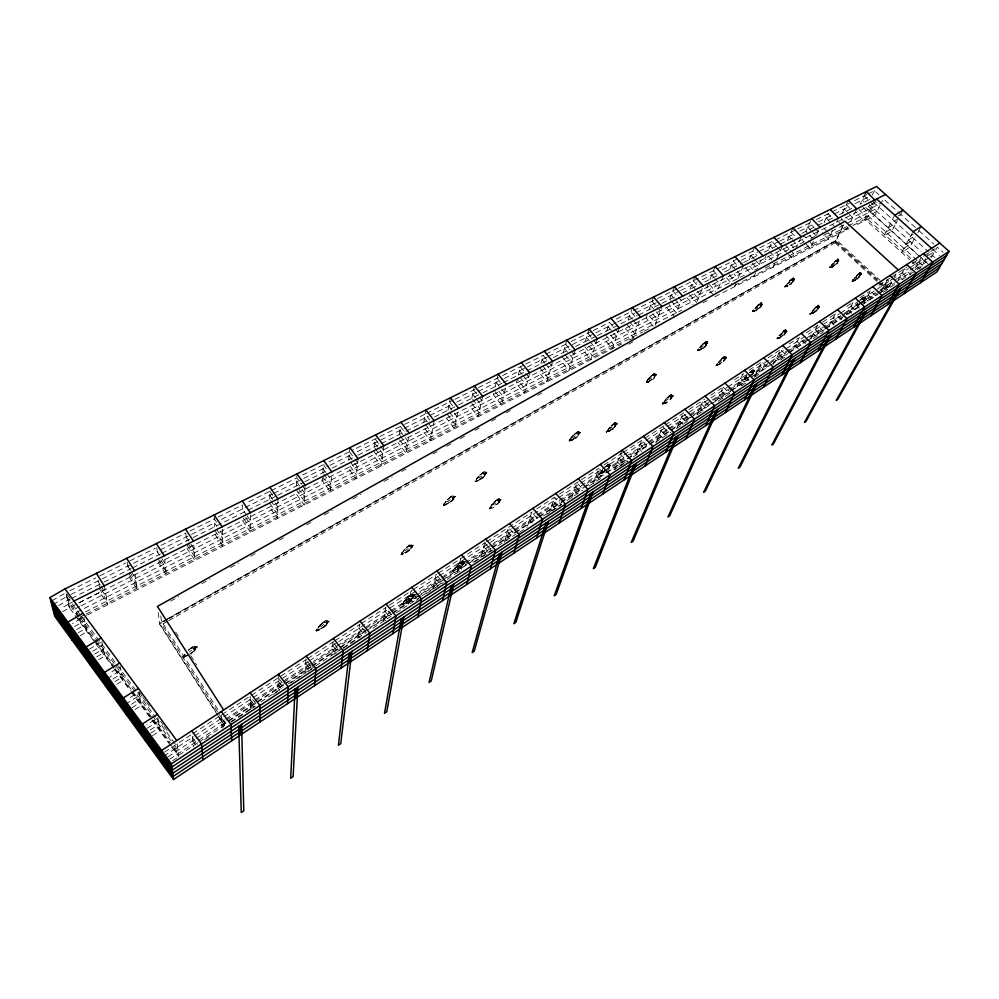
<?xml version="1.0" encoding="UTF-8"?>
<svg xmlns="http://www.w3.org/2000/svg" width="999" height="999" viewBox="0 0 999 999"><rect width="100%" height="100%" fill="white"/><g stroke="black" fill="none" stroke-linecap="round" stroke-linejoin="round"><path stroke-width="0.75" stroke-dasharray="5 3.75" d="M269.742 499.288L269.83 491.308L246.453 502.934M724.774 359.64L723.825 361.126L724.812 358.716L723.201 358.741L726.223 357.829L724.799 358.678L722.689 362.762L716.021 365.721L719.929 364.173L718.343 364.635L722.04 362.063A6.344 1.848 -44.8 0 0 724.038 360.427L725.237 358.716L723.201 358.741C728.246 359.328 725.998 353.821 724.562 359.278L724.762 358.179C727.821 351.66 713.611 366.82 716.545 365.459M819.567 306.681L816.57 307.729L817.257 307.954C820.728 307.929 819.58 302.759 818.006 308.192L819.055 304.907L814.872 307.792L809.802 314.385L817.706 305.794M809.927 313.674L810.064 313.361M277.984 498.826L277.585 518.518L269.655 507.13M278.409 674.288L277.972 691.345L272.939 694.655M296.541 485.901L297.015 473.813M498.976 500.399L499.575 499.612L497.527 500.374L499.662 499.463L498.676 501.66L499.45 498.364L494.28 502.035L498.151 498.963L497.165 501.011L498.151 498.963L494.88 501.373L491.77 505.019M753.159 372.814L752.609 373.489L754.482 371.153L751.335 372.265L754.345 371.341L751.947 374.637L753.358 372.24L751.335 372.265L752.946 372.24L752.622 373.052M760.826 305.844L761.138 305.057L759.577 305.082L761.538 305.095L760.164 307.417L762.624 304.033L759.577 305.082L762.499 304.233L759.078 309.003L752.672 311.775L757.766 305.145L761.688 302.26L760.951 305.544L762.2 302.797L762.549 304.058M838.985 260.614L836.138 261.576C839.123 263.112 840.097 257.043 837.699 260.976L837.562 261.975C841.932 251.661 826.098 272.777 830.356 266.296L830.019 267.008L836.488 260.289L835.564 260.864M305.082 486.563L304.183 505.032L296.216 493.793M184.715 654.52L183.629 656.331L184.39 655.219C181.343 658.528 184.066 657.005 187.213 655.519M862.349 302.597L863.835 300.449L863.723 298.838L862.537 299.238L863.198 299.463C865.683 298.052 862.836 301.898 864.048 299.213L865.396 298.239M860.376 272.565L858.728 273.888L860.264 272.702L859.352 274.463L860.376 272.565L856.967 275.025L851.972 281.468L858.016 278.833L859.727 274.613L858.553 275.012L859.215 275.237C862.025 275.624 862.1 270.804 860.127 274.413L860.002 275.424L861.101 272.14L857.704 274.65L860.601 272.365M829.819 267.008C827.846 269.181 836.001 266.483 837.424 262.774L837.312 261.176M195.567 649.475L194.081 651.136L196.016 648.463L192.957 648.488L194.768 648.501L195.142 646.428L196.791 646.528M305.931 659.727L305.082 673.501L288.299 684.54M818.306 307.829L817.881 308.966L819.43 306.88L816.57 307.729L818.481 307.742L817.244 309.428A6.181 1.673 -45.7 0 1 815.334 311.001L811.887 313.411L813.473 312.937L809.764 314.323L816.046 311.626L817.881 308.966L817.769 307.317M322.515 478.034L322.34 480.669L330.319 491.77L331.543 475.899M322.864 472.739L323.414 464.672L301.049 475.786M784.602 330.519L782.854 331.905C784.452 327.884 789.56 330.169 785.526 332.03C786.75 335.627 774.887 341.246 777.846 337.113L777.484 337.887L779.407 335.202M792.844 281.194L791.108 284.315L784.864 287L789.884 280.469L793.993 277.56L793.006 280.869L793.156 279.845C795.566 275.974 794.817 281.83 791.62 280.444L794.555 279.508L792.981 280.482L792.182 282.767L793.518 280.482L791.62 280.444L793.144 280.432L792.894 281.656L792.794 280.045M784.203 330.831L776.985 338.836L780.793 337.4L779.208 337.862L782.741 335.389A6.256 1.723 -45.3 0 0 784.69 333.791L785.414 333.017L784.54 334.44L785.164 331.693L783.965 332.093L784.665 332.317C787.162 330.756 784.54 334.34 785.701 332.679M760.863 306.318L760.776 304.67M859.065 273.576L852.572 281.181M752.659 373.576L752.572 371.865M318.981 626.548L320.017 625.549L316.533 629.982L317.207 628.908C311.226 636.201 336.388 620.829 325.362 622.365L329.358 620.941L327.61 620.554M856.168 304.795L856.455 305.532L857.229 303.371M348.751 459.802L349.9 447.602M724.962 358.866L726.223 357.829L724.512 360.04L724.425 358.329M332.992 642.045L331.668 656.006L336.875 652.572M817.819 308.479L817.132 310.052L818.243 308.329M194.768 648.501C195.779 643.256 189.448 649.225 188.262 650.324L192.208 647.127L191.483 649.188L192.345 647.04L188.262 650.324M697.839 350.224C696.091 352.06 704.02 348.139 699.874 349.775L704.208 347.914L705.981 345.13L705.918 343.494L704.695 343.906L706.743 343.893L705.569 345.604A6.319 1.936 -44.9 0 1 703.571 347.227L697.477 350.774L701.91 345.08L706.293 341.371L707.255 341.396L706.505 343.731L704.695 343.906L707.829 342.882M358.079 458.716L356.019 478.733L348.014 467.782M316.221 630.294C316.458 631.68 316.82 630.669 315.896 630.556M837.349 262.312L836.675 263.873L838.91 260.789L836.138 261.576L837.649 261.563C837.199 264.198 837.199 260.414 838.91 260.789L837.649 261.563M374.2 447.09L375.162 438.948L379.707 445.03M357.879 637.674L359.515 624.712L366.358 633.079M383.866 445.804L381.281 465.921L373.251 455.094M859.764 275.749L860.201 274.912L859.065 277.297L860.052 274.987L858.553 275.012L861.313 274.201L859.727 274.613M326.785 621.977L326.398 623.388L327.385 621.178L325.237 621.952L327.447 621.028L327.222 622.365C328.022 616.508 320.267 624.875 318.793 626.91C312.262 634.04 321.241 628.583 324.638 625.849A7.505 2.498 -38.8 0 0 327.148 623.826L327.647 623.388M403.171 553.97C396.041 557.28 416.233 536.313 410.914 547.34C411.288 541.82 417.22 545.904 409.802 546.465L410.676 546.69C417.47 546.465 398.014 559.053 402.122 552.609L401.511 553.621L404.92 549.288L403.883 550.287M402.372 604.07L401.91 604.745L404.383 603.184M579.308 431.78C575.549 430.756 561.026 448.788 575.861 437.137A6.631 2.148 -43.1 0 0 578.034 435.389L579.133 433.666L576.873 433.753C582.092 434.727 579.87 429.046 578.471 433.603L579.17 432.067M399.225 434.59L400.387 426.411L354.907 449.013M443.331 505.182L444.268 503.658L443.693 504.62C444.38 501.91 456.456 490.209 452.834 498.526C452.422 494.418 458.129 495.679 453.534 497.939L453.009 499.25L453.821 496.328L451.71 497.24L453.746 496.478L453.009 499.25L452.997 497.315L451.698 497.752L452.535 497.977C458.828 498.626 441.958 507.105 444.193 505.282L445.654 504.058M408.579 437.212L406.131 453.321L398.077 442.632M499.862 498.951L498.813 502.372L501.073 499.637L499.737 499.225M383.504 620.829L385.539 607.717L392.37 615.958M463.648 562.999L461.351 563.211L464.972 562.012L461.351 563.211L463.848 563.024L462.799 564.71A7.093 2.21 -40.9 0 1 460.439 566.633L457.08 569.093C469.78 559.989 447.914 576.56 453.783 569.368L453.196 570.379L459.128 563.648M486.838 472.752L483.254 473.963L485.676 474.15L482.829 478.271L474.987 481.693L477.385 480.132M464.972 562.012L462.937 563.274L462.699 564.772L462.674 562.787M754.407 371.178L754.12 370.08L752.746 372.827L753.708 369.555L750.112 372.202L753.121 369.83M423.826 422.29L425.861 409.927M489.585 508.104L489.16 508.728L491.583 507.167M411.126 546.028L413.486 545.267L411.138 548.026L411.85 545.217L409.777 545.991L411.65 546.403L413.486 545.267L409.802 546.465L412.137 546.253M327.222 622.365L327.447 621.028M406.343 598.676L402.36 603.721L402.972 602.684C399.25 607.979 411.076 592.482 409.503 596.053L410.989 594.817L407.105 597.914L411.113 594.742L410.152 596.828C410.926 592.357 415.109 594.293 412.137 597.951L413.224 594.33L414.485 594.53M434.115 420.629L430.557 440.921L422.49 430.369M863.76 299.987L865.634 297.827M706.231 343.331L706.043 344.418C706.942 338.599 709.29 344.255 706.231 343.331L707.205 341.92M408.628 604.295L411.064 591.033L417.894 599.163M612.499 424.737L611.238 425.774L613.848 423.801L606.068 431.78L610.426 430.644L608.841 431.081L612.837 428.309A6.581 2.048 -43.4 0 0 614.972 426.573L616.108 424.862L613.898 424.925L614.885 422.877L610.676 426.448L606.168 432.292L613.423 429.095L615.709 425.087C619.23 423.901 615.921 421.241 615.534 424.775L616.42 422.714L614.273 423.514L615.234 422.577M609.79 464.672L608.728 467.033C609.902 461.725 613.299 466.421 607.417 466.321L609.677 466.221L608.154 468.781L609.914 463.948L605.631 466.558L608.741 464.098M448.027 410.202L450.349 397.789M578.471 435.015L576.411 437.949L571.778 439.947L573.364 439.51C564.073 444.942 573.613 433.953 576.76 432.629L576.211 432.979L577.922 431.568L576.848 433.653C580.519 428.321 571.59 437.062 575.299 433.591M817.881 308.966L818.119 307.704M457.792 412.5L454.595 428.733L446.503 418.306M464.51 561.351L462.849 562.774L461.363 562.762L463.224 563.161L463.511 561.838M476.735 480.869L479.058 480.182C466.845 487.45 488.474 465.234 484.727 473.464L483.291 473.439L485.089 473.863C486.7 469.043 487.837 475.424 483.254 473.963L485.464 473.801M606.73 432.08L606.555 431.693M601.96 472.34L599.537 473.876L602.322 469.73M785.214 332.854L787.025 331.019M411.65 546.403L411.85 545.217M471.828 398.314L474.413 385.851M433.042 589.273L436.101 574.675L442.919 582.679M453.534 497.939L455.257 496.628L451.698 497.752L455.257 496.628L452.997 497.315M647.29 382.167L649.924 381.293C638.011 387.812 659.49 366.146 654.595 376.323L655.756 373.763M183.341 656.643L183.466 657.492L185.14 654.32M482.704 396.291L478.234 416.745L470.129 406.443M671.316 394.63L662.387 403.808L666.583 402.472C654.233 409.265 676.535 387.063 671.291 397.49L671.503 396.353C673.551 392.694 673.963 397.302 670.704 397.115L669.954 396.89L673.201 395.791M495.242 386.601L498.101 374.113M699.799 349.263L698.264 350.125L699.337 349.987C693.131 352.972 705.569 341.646 703.845 343.281M457.505 572.152L460.664 558.628L467.482 566.52M706.293 344.817L705.331 346.278L706.118 343.943L707.729 343.007L705.918 343.494M463.224 563.161L463.536 561.85L462.525 564.098L463.449 561.987M485.089 473.863L485.402 472.527L484.428 474.7L485.314 472.677M505.394 388.599L501.498 404.945L493.381 394.767L494.305 390.709L502.46 400.911M578.146 433.329L580.182 432.729L578.196 435.152L578.596 433.716L578.196 435.152L578.596 433.716L576.873 433.753L578.571 433.678L579.058 432.292M194.256 648.076L194.905 647.152L193.818 649.562L194.842 647.302L192.695 648.089L194.842 647.302M671.191 396.478L671.266 398.239C672.389 395.254 668.543 404.645 664.984 402.922L668.831 400.237A6.469 1.936 -44.1 0 0 670.903 398.551L672.077 396.84L669.954 396.89L673.101 395.916L670.629 399.3L671.64 397.752M518.281 375.1L520.342 366.77L524.937 372.415M499.325 500.799L499.662 499.463M746.665 375.487L744.168 379.22L746.528 377.722M654.52 375.349C655.544 378.059 651.448 381.63 648.363 381.743L652.197 379.121A6.419 2.035 -44.3 0 0 654.27 377.447L655.406 375.724L653.284 375.761C658.928 373.476 655.806 373.788 653.284 375.761L656.418 374.812L654.595 377.098L654.732 375.811L653.97 378.171L654.994 376.648M615.072 422.739L613.985 424.812L615.784 424.787L616.246 423.251M481.268 556.518L485.751 539.073M529.695 372.752L524.375 393.344L516.246 383.279L517.257 379.208L525.424 389.285M609.29 466.221L609.677 464.91L609.29 466.221L609.59 465.059L607.567 465.809L609.59 465.059L608.766 467.757L608.703 465.909M615.709 425.774L614.622 427.385L615.384 424.987L617.145 423.926L613.898 424.925L615.596 424.9L615.222 426.323L615.596 424.9C618.955 423.226 615.384 425.312 614.06 424.388L616.033 423.638L615.184 425.586L616.133 423.489L615.734 424.8M499.325 501.073L500.986 499.762L497.477 500.874L500.986 499.762L498.776 500.449M540.958 363.761L543.181 355.419L547.777 361.001M552.622 361.263L546.903 381.918L538.761 371.978M504.258 542.407L508.441 527.41L514.273 533.99M578.683 433.916L579.07 432.305L576.997 433.204L579.07 432.305M671.79 396.74L672.202 395.442L670.154 396.328L671.79 396.74L672.477 394.917M856.23 305.582L859.115 304.57L855.906 305.794L858.191 304.27M563.261 352.61L566.858 340.022M575.187 349.962L569.068 370.666L560.926 360.851M500.986 499.762L497.477 500.874L499.263 500.836L498.813 502.372C503.558 496.441 493.756 510.614 489.073 508.466M724.762 358.179L725.749 356.755M527.509 526.098L531.68 512.225L538.473 519.792M585.227 341.646L589.048 329.021M462.2 563.424L463.186 563.161L462.699 564.772L463.186 563.161L464.672 562.449M655.094 375.599L655.506 374.3L653.471 375.187L655.406 374.438L654.632 375.124L655.381 375.587L656.543 374.613M761.375 304.895L761.825 303.596L759.852 304.47L761.375 304.895L762.112 303.084M597.377 338.848L590.896 359.603L582.729 349.9M752.921 371.728L753.933 370.304M606.843 330.831L609.527 322.44L614.148 327.822M793.393 280.244L793.855 278.958L791.907 279.82L793.393 280.244L794.155 278.446M552.222 510.839L561.313 504.857L554.495 497.327L549.625 512.549L544.63 515.834M785.776 331.918L786.25 330.632L784.252 331.506L785.776 331.918L786.737 329.882L785.376 332.592L786.55 330.107M411.675 546.678L411.138 548.026L411.663 546.416L410.676 546.69M580.307 432.53L578.571 433.678L578.983 432.455L578.134 434.415L578.983 432.455M706.505 343.731L706.93 342.432L704.919 343.306L706.83 342.582L706.206 343.306M619.23 327.909L612.375 348.713L604.208 339.111M818.393 307.542L818.868 306.256L816.895 307.118L818.393 307.542L819.18 305.731M316.358 631.081L316.533 630.232M628.134 320.204L632.379 307.53M837.699 260.976L838.71 259.565M571.703 498.014L576.898 482.679L582.704 488.998M725.024 358.579L725.461 357.28L723.438 358.166L725.361 357.43L724.725 358.154M327.272 622.627L326.698 624.025L329.27 621.066L327.26 622.29L326.698 624.025L327.385 621.178M629.557 339.997L633.528 337.974L640.734 317.133M860.339 274.812L860.838 273.539L858.89 274.388L860.339 274.812L861.15 273.027M647.14 315.272L646.178 318.032L654.345 327.422L661.9 306.531M649.088 309.727L653.546 297.04M864.997 297.54L862.874 298.639C864.684 299.525 865.484 296.216 865.609 297.814M593.394 483.741L598.901 468.306L604.707 474.537M753.184 372.115L753.633 370.829L751.61 371.703L753.533 370.979L752.896 371.69M669.73 299.413L674.387 286.701M609.515 466.171L607.417 466.321L610.726 465.259L608.204 466.545M622.002 450.224L614.71 469.705L627.035 461.588M837.924 261.376L838.398 260.102L836.463 260.951L838.298 260.252L837.674 260.951M863.835 300.449L865.321 298.401L863.723 298.838M852.247 280.469C851.535 282.717 858.029 278.746 853.958 280.569L857.217 278.396A6.094 1.611 -46.2 0 0 859.128 276.735L860.251 275.1M694.904 276.523L690.059 289.26L683.279 292.645M837.424 262.774L837.836 261.676M792.894 281.656L794.455 279.62L793.318 280.544M785.264 333.354L786.887 331.218L785.164 331.693M197.153 646.94L194.905 648.401L194.268 650.199L197.065 647.127L194.905 648.401L194.268 650.199L194.33 648.051L197.065 646.678M401.323 554.682L401.536 553.983M706.305 343.881L705.993 345.192L706.455 344.031M609.253 466.496L610.726 465.259L608.154 468.781M636.163 454.632L641.758 440.309L648.176 447.04M697.227 301.248L703.271 285.814M708.428 283.441L706.78 287.587L713.948 295.542M710.077 279.258L715.122 266.508M864.347 299.051L864.847 297.777L863.998 299.688L865.122 296.428L861.7 298.951L864.61 296.653M485.089 474.138L484.577 475.437L486.738 472.877L485.089 474.138L484.54 473.538M412.862 595.142L410.751 595.916L412.862 595.142L411.913 597.302L412.937 595.004L412.662 596.316L410.776 596.341C412.887 597.564 416.895 592.619 412.687 596.578L412.137 597.951L412.125 595.916L410.776 596.341L411.663 596.565C417.495 596.615 401.998 607.117 402.023 604.033M723.476 275.687L718.331 288.374L714.21 283.816M656.256 442.357L662.637 426.673L669.043 433.316M443.693 504.994L443.256 505.631L450.824 501.198A6.931 2.41 -41.2 0 0 453.134 499.338L453.596 498.938M729.807 269.393L733.266 260.926L737.437 265.447M736.313 282.592L734.577 286.725L731.505 283.354M743.381 265.722L738.061 278.421L733.928 273.901M677.047 427.734L683.141 413.261L689.547 419.83M749.238 259.69L754.632 246.915M755.681 272.789L753.895 276.923L749.799 272.49M761.138 260.165L757.492 268.606L754.72 270.005M696.977 414.622L703.308 400.087L709.69 406.568M455.194 569.83L453.509 570.741L454.782 570.541C453.009 570.604 452.097 571.878 453.184 570.729M772.926 267.27L774.774 263.124M776.635 258.941L782.304 246.216M499.288 502.06L498.826 502.46A6.893 2.248 -41.7 0 1 496.54 504.308L489.235 508.291M787.249 240.684L792.494 228.971M717.757 399.113L722.527 388.474M463.611 561.613C462.949 559.153 459.34 564.26 457.929 564.622L459.49 563.361M795.504 249.425L800.848 237.762M810.738 220.754L805.843 231.393L812.037 237.874M737.062 386.426L742.619 374.4L748.988 380.719M813.436 241.433L810.177 248.376L805.057 243.007M816.583 234.765L819.58 228.371M777.284 337.862L777.272 338.661M754.807 376.586L761.787 361.875L768.131 368.119M832.417 230.794L828.396 239.136L822.264 232.755M836.5 222.327L838.049 219.118M842.244 213.212L847.901 201.486M773.451 364.323L780.644 349.563L786.975 355.731M169.118 618.718L835.114 241.446L844.317 222.602M168.644 620.679L835.139 242.757L844.167 224.288M847.726 227.248L846.365 230.032L838.186 221.603M856.243 209.99L850.486 221.678L846.365 217.445M865.321 193.656L860.052 204.308L870.179 199.251M793.131 349.588L799.188 337.437L805.506 343.531M872.289 195.017L876.048 187.525M874.724 199.937L864.073 221.041L855.906 212.7M876.135 200.025L866.008 220.067L909.577 259.665M811.225 337.712L817.432 325.524L822.689 330.544M880.131 205.145L874.774 215.609L854.532 225.874M183.242 656.917L185.664 655.781M829.02 326.011L835.389 313.798L841.67 319.742M647.689 382.068L649.475 381.506L645.829 382.829L650.312 377.035M646.203 382.742L648.164 381.306M761.338 302.472L760.102 304.608L761.013 302.734L760.501 303.122M793.456 277.797L792.219 279.907L793.144 278.047L792.644 278.434M894.792 215.235L883.74 236.176L891.845 231.056L897.377 220.667M846.54 314.498L853.059 302.247L859.315 308.129M902.422 211.164L898.488 218.569L890.321 223.701M838.111 258.903L836.875 261.001L837.799 259.166L834.44 261.838L835.763 260.764M875.648 295.729L870.441 290.896L863.798 303.172L878.346 293.606M912.499 232.742L901.647 252.46L909.739 247.252L915.446 236.95M881.518 290.659L887.549 279.708L892.744 284.49M319.18 626.348L318.419 627.547M879.095 293.718L885.614 289.435L891.32 279.146M917.769 232.779L920.678 227.522M883.453 292.307L887.362 289.735L893.818 278.122M894.567 276.773L896.066 274.076M898.251 279.67L904.395 268.706L910.613 274.375M915.121 268.169L920.991 257.867M318.169 627.984L318.569 627.297M925.623 258.716L919.767 268.931L910.713 260.689M926.81 256.656L928.583 253.546M752.984 311.188L753.196 311.501M931.355 257.517L937.324 247.19L943.118 252.397M443.506 505.669L446.441 500.949L445.804 501.898M404.233 549.949L403.446 551.161M445.379 502.597L446.029 501.51L445.641 502.147M477.135 478.671L478.209 477.023L474.837 481.181L475.237 481.73M403.184 551.61L403.596 550.899M745.516 378.571C751.473 376.148 743.356 380.082 744.517 378.671M744.742 379.021C743.606 378.596 744.705 379.87 747.664 377.922L745.866 378.471M408.266 596.952L404.32 601.298M495.479 501.023L489.41 508.766M452.559 570.891L455.194 567.944M751.947 374.637L752.871 373.151L752.135 373.926M404.058 601.748L404.47 601.048M462.15 561.251L458.591 563.848L454.92 568.394L457.055 565.559M454.92 568.394L455.357 567.694M491.333 505.719L492.02 504.645M573.389 435.314L571.503 437.749M856.455 305.532L855.806 305.519L857.629 303.609M608.878 428.608L608.403 429.308L609.552 427.684M571.216 438.199L571.678 437.5M648.526 379.17L648.064 379.87L649.213 378.246M599.775 473.963L602.971 469.28L602.285 470.217M700.911 346.216L700.037 347.39M665.222 400.399L664.735 401.099L665.908 399.475M601.81 470.916L602.534 469.842L602.11 470.467M699.737 347.839L700.212 347.14M761.051 306.031L760.339 306.805A6.194 1.836 -45.6 0 1 758.403 308.379L754.869 310.801L756.43 310.327L752.597 311.238L760.127 303.421M719.455 361.114L718.581 362.287M787.112 285.452L784.864 287L792.269 278.721M756.093 307.192L755.219 308.354M609.278 467.107L608.528 467.919M754.907 308.803L755.394 308.104M788.298 282.43L787.424 283.591M718.269 362.737L718.756 362.038M746.49 376.311L744.305 378.584M787.1 284.041L787.599 283.341M779.307 335.926L780.531 334.315M832.329 264.373L831.83 265.06L833.041 263.461M812.599 310.739L812.1 311.426L813.323 309.827M463.274 564.298L460.914 567.632L452.809 571.016M414.635 594.63L412.687 596.578M793.019 281.418L792.307 282.18A6.131 1.786 -46 0 1 790.421 283.716L786.975 286.076C790.509 285.402 782.442 287.063 785.464 286.701M662.599 403.396L663.398 403.696L662.699 404.12M854.794 277.847L854.282 278.546L855.506 276.948M493.469 502.884L489.023 508.254L489.722 508.541M837.749 262.238L836.762 263.324A6.069 1.698 -46.3 0 1 834.902 264.835L831.58 267.133C835.988 266.109 826.023 268.569 831.305 267.183L830.319 267.295L831.805 266.471M864.123 299.85L863.111 300.936A6.144 1.548 -45.9 0 1 861.812 302.048M778.933 335.739L785.813 329.558M746.141 376.074L746.877 375.262M860.164 300.137L864.472 296.803M447.589 499.612L452.06 495.879L451.236 497.877L452.272 495.729L447.452 499.75M854.607 278.584L856.83 276.923M860.564 300.125L863.061 297.889M812.562 311.376L814.859 309.64M854.245 279.945L852.272 280.906M779.894 335.789L782.254 334.016M832.229 265.147L834.452 263.499M719.068 362.512L721.515 360.676M320.479 624.85L325.337 620.841L324.4 622.964L325.199 620.928L321.266 624.075M577.147 432.342L578.071 431.418M787.649 284.066L789.947 282.367M755.569 308.753L757.916 307.018M665.734 400.736L668.281 398.826M700.586 347.652L703.046 345.841M724.725 356.393L722.989 357.792L724.874 356.256M609.615 428.846L612.262 426.885M456.793 567.37L459.765 565.147M654.732 373.289L653.758 374.238L654.582 373.439M649.113 379.583L651.648 377.709M572.577 437.699L575.262 435.701M406.156 600.574L409.228 598.276M493.031 504.957L495.891 502.834M706.293 341.371L705.294 342.332L706.143 341.521M447.24 501.848L450.162 499.712M320.654 626.698L323.876 624.313M478.858 478.009L481.705 475.936M405.257 550.649L408.279 548.426M477.747 477.46L478.771 476.473M671.465 394.48L667.532 397.614L669.143 396.316M809.902 313.698L812.087 312.837M453.746 496.478L453.121 497.227M608.591 464.248L605.119 466.72M818.518 305.145L815.596 307.467L816.932 306.393M599.437 473.376L600.499 473.538L599.637 473.214M752.971 369.98L749.45 372.465M499.575 499.612L498.951 500.362M722.314 358.279C718.468 361.925 727.334 353.171 723.626 358.416L724.637 356.468L722.989 357.792M481.218 473.988L480.032 475.012L483.753 472.028L482.904 474.001L483.866 471.953L479.22 475.836M407.33 546.828L406.181 547.814L410.002 544.755L409.178 546.765L410.127 544.68L405.257 548.751M322.377 623.126L320.217 625.112M448.314 498.888L449.475 497.877M412.849 597.39L412.35 597.814A7.268 2.285 -40.1 0 1 409.94 599.775L402.497 604.457M485.077 475.187L484.615 475.574A6.831 2.36 -41.7 0 1 482.355 477.397L477.235 480.731M411.838 547.589L411.351 548.001A7.13 2.423 -40.3 0 1 408.978 549.925L401.074 554.632L403.509 553.059M569.093 440.522L569.567 440.984M652.097 375.362L650.836 376.411L654.395 373.576L653.496 375.487L654.495 373.501L651.173 375.961M751.448 371.141L750.574 371.865M606.917 465.534L605.968 466.308M703.746 343.381L702.459 344.443L705.968 341.646L705.057 343.531L706.068 341.583L704.445 342.919M458.953 563.798L461.975 561.413M758.878 304.42L757.579 305.482L761.113 302.685M793.231 277.997L789.747 280.756L791.046 279.695M668.431 396.89L669.73 395.841M836.575 260.102L835.239 261.189L836.038 260.539M723.189 357.567L721.877 358.629L722.627 358.029M401.623 554.445L400.899 554.158L402.023 554.295M836.263 260.427L837.886 259.103M818.381 305.282L816.645 306.668L818.293 305.344L817.269 307.267L818.119 305.469M183.167 657.042L183.766 656.655M443.369 504.932C444.218 506.418 443.081 504.195 443.481 505.719M475.112 481.006L475.549 481.493M785.676 329.707L783.928 331.094L785.589 329.77L784.565 331.693L785.501 329.832L784.989 330.219M863.81 297.302L862.724 298.164L864.31 296.915L863.348 298.751L864.397 296.865L862.724 298.164L863.448 297.59M318.581 629.432L315.946 630.469M571.391 439.647L569.78 440.534L572.864 439.76L569.23 441.133M754.932 310.227L752.597 311.201M608.553 430.756L606.942 431.63L609.952 430.881L606.181 431.98M664.834 402.535L663.249 403.396L666.133 402.697L662.449 403.484M718.318 364.16L715.983 365.11L723.351 357.542M776.96 338.324L779.32 337.337M453.084 571.403L452.697 571.116M752.771 311.064L753.034 311.563M663.149 403.796L662.524 404.096L662.837 403.484M569.418 440.584L569.13 440.784M189.248 651.922L191.608 650.436M856.618 278.684L854.757 280.095L857.417 278.246L856.855 278.596M169.693 759.19L283.853 684.19M284.54 683.741L311.201 666.221M311.651 665.933L441.458 580.631M442.744 579.795L490.996 548.101M492.257 547.265L538.286 517.02M539.148 516.458L604.82 473.314M605.581 472.814L768.518 365.759M773.601 362.425L862.562 303.971M879.108 293.107L894.917 282.717M896.041 281.98L911.425 271.878M915.209 269.393L930.169 259.553M218.369 713.199L225.025 723.638L227.622 721.927M228.933 721.066L256.293 703.084M257.592 702.222L284.952 684.24M286.263 683.378L311.014 667.107M312.312 666.258L338.374 649.125M339.685 648.276L365.734 631.143M367.045 630.282L391.795 614.01M393.107 613.161L416.558 597.739M417.857 596.89L467.37 564.348M468.668 563.486L490.821 548.926M492.12 548.076L514.273 533.516M515.571 532.654L537.724 518.094M539.035 517.245L583.329 488.124M584.64 487.262L605.481 473.563M606.78 472.714L626.323 459.865M627.634 459.003L648.476 445.304M649.787 444.443L669.33 431.605M670.629 430.744L688.873 418.756M690.172 417.894L711.026 404.195M712.324 403.346L730.569 391.346M731.867 390.497L748.8 379.358M754.02 375.936L769.655 365.659M770.953 364.797L787.899 353.671M789.198 352.809L806.131 341.683M807.442 340.821L824.375 329.695M825.674 328.833L842.619 317.694M847.826 314.273L860.863 305.706M862.162 304.857L877.796 294.58M197.677 742.844L178.571 755.406L170.33 744.18M198.951 742.007L224.413 725.262L218.594 716.108M890.346 287.262L895.404 283.941M901.722 279.782L915.633 270.629M916.895 269.805L920.691 267.307L914.972 262.1M230.956 721.628L254.395 706.193M260.914 701.91L283.054 687.349M288.261 683.915L314.31 666.783M315.609 665.921L341.658 648.788M342.957 647.926L366.408 632.504M372.914 628.221L391.146 616.221M396.366 612.799L401.573 609.365M402.872 608.503L421.103 596.515M422.402 595.654L445.854 580.232M447.152 579.37L460.177 570.804M473.201 562.237L491.433 550.237M497.952 545.953L516.183 533.953M543.531 515.959L561.763 503.971M566.97 500.536L582.604 490.259M589.11 485.976L600.836 478.259M613.861 469.692L628.184 460.264M633.403 456.83L639.909 452.547M655.544 442.27L671.166 431.98M676.373 428.559L690.709 419.13M697.215 414.847L702.422 411.413M718.056 401.136L731.081 392.57M741.495 385.714L748.014 381.431M754.52 377.147L761.038 372.852M780.569 360.002L785.776 356.581M813.124 338.586L823.551 331.73M172.577 760.714L177.497 757.479M204.595 739.635L212.1 734.69M231.094 722.202L255.344 706.231M307.617 671.84L312.675 668.506M343.394 648.276L357.742 638.848M416.196 600.362L418.781 598.663M426.561 593.543L431.743 590.134M434.315 588.436L443.219 582.579M474.712 561.85L480.956 557.742M482.255 556.893L492.607 550.074M519.517 532.367L527.147 527.347M163.836 756.093L193.232 736.85M194.53 735.988L308.279 661.538M309.403 660.801L438.623 576.211M439.185 575.849L511.238 528.683M511.725 528.371L557.405 498.464M558.716 497.602L622.789 455.669M623.975 454.882L666.133 427.297M667.057 426.685L727.097 387.387M727.796 386.925L839.547 313.773M840.659 313.049L908.528 268.619M909.714 267.844L924.187 258.366M928.658 255.444L934.914 251.348M168.019 756.842L195.242 738.985M196.229 738.336L224.937 719.505M225.649 719.043L254.046 700.424M254.957 699.824L336.076 646.628M337.175 645.903L389.485 611.6M390.684 610.814L604.707 470.454M604.969 470.292L625.586 456.768M626.273 456.306L667.344 429.383M668.331 428.733L710.913 400.811M712.15 400L857.879 304.42M858.578 303.971L875.723 292.719M880.069 289.872L908.778 271.041M909.939 270.292L929.07 257.742M930.032 257.105L932.542 255.469M226.323 720.042L253.684 702.085M254.982 701.236L282.342 683.279M283.654 682.429L309.702 665.322M311.001 664.472L337.063 647.364M342.27 643.943L364.423 629.407M365.721 628.558L390.472 612.312M391.783 611.45L415.234 596.066M416.533 595.217L441.283 578.97M442.582 578.109L464.735 563.573M466.034 562.724L489.485 547.327M490.796 546.478L512.937 531.943M514.235 531.081L536.388 516.545M537.687 515.696L559.84 501.161M561.138 500.299L581.98 486.625M587.2 483.204L604.133 472.09M605.431 471.228L624.974 458.404M630.182 454.982L647.127 443.868M648.426 443.019L667.969 430.194M669.268 429.333L688.811 416.508M690.109 415.659L708.353 403.683M713.561 400.262L729.195 390.01M730.506 389.148L747.439 378.034M748.738 377.172L768.281 364.348M769.58 363.499L786.525 352.385M787.824 351.523L823.001 328.446M824.3 327.585L841.233 316.471M842.544 315.622L859.477 304.495M860.776 303.646L876.41 293.381M877.709 292.532L886.837 286.551L881.118 281.268M164.623 752.047L192.07 734.115L193.331 747.052M192.844 733.616L306.431 659.402M307.729 658.553L333.841 641.483M335.152 640.634L359.952 624.425M361.263 623.576L386.064 607.367M389.373 605.207L412.175 590.309M413.486 589.46L436.988 574.1M438.286 573.251L485.289 542.532M486.6 541.683L532.292 511.825M536.75 508.916L554.495 497.327M559.465 494.068L598.901 468.306M603.983 464.985L622.377 452.972M623.014 452.547L664.148 425.674M665.197 424.987L683.741 412.874M688.96 409.465L704.62 399.225M710.739 395.229L721.603 388.136M734.652 379.608L743.793 373.638M749.013 370.229L761.787 361.875M768.081 357.767L782.954 348.052M789.297 343.906L797.951 338.249M806.455 332.692L821.278 323.014M822.564 322.165L836.488 313.074M846.74 306.368L851.797 303.072M859.989 297.714L870.441 290.896M878.995 285.302L890.022 278.097M891.32 277.247L906.992 267.008M912.212 263.599L918.743 259.328M923.501 256.219L937.324 247.19M190.959 654.183L195.042 649.924A7.792 2.835 -36.6 0 1 192.445 651.997L189.41 654.258M152.46 735.689L159.828 730.931L157.929 717.719L146.641 724.937M150.2 729.969L158.891 724.387M906.18 244.243L914.297 239.023M150.712 733.241L159.365 727.672M903.908 248.364L912.012 243.157M609.128 466.258L610.726 465.259M147.19 728.271L158.404 721.066M908.466 240.085L914.272 236.363M864.048 299.213L862.537 299.238L864.26 299.338M752.946 372.24L754.345 371.341L753.109 372.402M910.763 235.901L913.098 234.415M132.018 707.667L140.659 702.222M885.913 232.055L894.043 226.923M135.077 709.452L141.209 705.569L138.973 691.97L127.697 699.038M785.526 332.068L783.965 332.093L785.714 332.205M327.26 622.29L329.27 621.066M131.418 704.295L140.097 698.838M888.111 227.897L896.253 222.765M898.388 215.821L900.736 214.348L915.509 227.622M125.837 704.033L139.535 695.416M724.799 358.678L726.223 357.829M414.523 595.092L412.125 595.916M116.733 684.377L122.865 680.581L120.292 666.608L109.028 673.526M112.912 679.008L121.591 673.663M114.835 681.705L122.228 677.135M107.255 678.583L120.941 670.154M652.322 375.187L652.871 374.85M761.138 305.057L762.499 304.233L761.3 305.182M194.955 648.426L192.957 648.488L194.867 648.751M96.678 656.892L104.071 652.409M98.651 659.665L104.783 655.943L101.886 641.62M78.222 617.245L69.056 603.721L61.813 607.941M92.67 651.261L102.622 645.254M94.68 654.083L103.347 648.851M604.77 471.078L600.024 473.651M79.258 616.083L67.645 600.299L68.182 599.987L58.217 605.781M89.386 649.15L100.637 642.369M861.313 274.201L860.052 274.987M617.145 423.926L615.596 424.9M78.109 632.829L86.164 628.046M80.282 635.639L86.95 631.668L83.754 616.995L72.515 623.626M578.571 433.678L580.182 432.729L578.596 433.716M76.711 629.532L85.365 624.4M455.257 496.628L453.159 497.265M74.625 626.585L84.565 620.716M62.712 611.625L69.381 607.729L94.98 642.594M794.455 279.62L793.144 280.432M53.122 604.445L67.308 596.216L66.771 596.54L80.232 614.835M52.173 600.661L64.635 593.443M164.96 620.304L159.528 623.376L217.757 714.809M166.321 619.53L835.526 240.609L877.584 279.47M167.432 619.018L162 622.09L218.394 710.501M168.781 618.244L836.563 240.122L879.982 280.22M217.794 715.459L159.615 624.1L167.757 619.48M217.545 711.9L161.863 624.525L167.295 621.453M170.617 601.148L178.784 596.578M201.885 583.616L210.04 579.045M230.432 567.607L238.586 563.036M250.824 556.168L256.256 553.121M279.358 540.159L283.441 537.874M306.543 524.912L311.988 521.853M324.213 514.997L332.38 510.427M352.759 498.988L360.914 494.405M384.028 481.443L392.182 476.873M401.698 471.54L405.769 469.243M432.954 453.996L437.038 451.71M446.553 446.378L451.985 443.319M460.139 438.748L465.584 435.701M475.099 430.357L479.17 428.072M491.408 421.216L496.84 418.156M506.356 412.824L510.439 410.539M537.624 395.292L541.695 393.007M628.696 344.205L632.767 341.92M747.889 377.322L746.49 378.159L748.726 377.547M78.147 619.68L86.214 615.584M87.562 614.897L621.628 344.018M703.021 302.722L707.005 300.711M714.972 296.666L849.088 228.646M85.427 611.912L681.817 310.152M765.234 267.957L771.628 264.71M773.026 264.011L847.027 226.561M848.413 225.861L876.91 211.451M80.607 616.808L84.778 614.685M86.164 613.985L642.807 331.93M644.193 331.218L651.148 327.697M734.652 285.389L851.535 226.161M852.934 225.449L866.845 218.394L913.823 261.064M66.171 593.993L69.393 607.742L77.747 603.533M79.133 602.834L100.025 592.32L107.73 604.67L104.246 585.851M79.733 606.53L75.637 608.591L77.323 616.021M81.094 605.844L804.095 241.858M810.751 238.499L814.747 236.488M848.126 219.68L881.205 203.034L883.378 198.776L899.575 213.311M76.486 612.325L744.317 275.262M823.713 235.19L879.045 207.255M68.519 604.045L72.54 602.022M78.909 602.772L877.047 201.96M70.829 594.517L157.255 551.411L161.201 557.467M67.645 600.312L70.342 598.963M71.691 598.289L102.647 582.779M104.008 582.105L131.206 568.518M132.605 567.819L160.452 553.908M161.813 553.221L191.858 538.211M193.194 537.537L276.436 495.941M277.784 495.267L303.471 482.442M304.857 481.743L326.96 470.704M332.405 467.982L356.793 455.794M358.129 455.119L379.757 444.318M381.156 443.618L404.695 431.855M406.056 431.168L429.208 419.605M434.577 416.92L457.28 405.582M458.603 404.92L481.468 393.494M482.842 392.807L502.022 383.216M503.371 382.542L547.927 360.277M553.508 357.492L570.129 349.188M575.624 346.441L596.041 336.238M597.39 335.564L637.3 315.622M638.611 314.96L677.859 295.354M691.395 288.586L699.4 284.59M704.745 281.918L719.28 274.65M724.55 272.028L742.294 263.149M743.681 262.462L758.803 254.907M764.285 252.173L779.17 244.73M780.506 244.056L795.216 236.713M801.86 233.391L816.32 226.161M817.632 225.512L822.864 222.889M832.517 218.069L824.175 222.24L828.183 213.736L832.342 218.032M839.46 214.598L853.196 207.73M69.955 590.709L95.754 577.847M99.85 575.811L125.862 562.887M129.92 560.864L155.457 548.176M160.939 545.442L185.826 533.079L186.476 540.896M189.897 531.056L214.335 518.906L217.532 523.638M218.331 516.92L242.332 504.982L242.47 512.912M271.191 490.634L296.853 477.872L301.361 484.19M328.908 461.95L353.559 449.687M404.52 424.35L425.174 414.086L429.745 420.017M426.536 413.411L453.558 399.975M454.895 399.313L501.236 376.273M502.597 375.599L524.375 364.772M525.724 364.098L543.181 355.419M545.829 354.108L569.792 342.195M571.178 341.508L591.845 331.231M593.206 330.557L609.527 322.44M616.221 319.106L630.956 311.788L635.576 317.108M633.591 310.477L656.206 299.238M657.592 298.539L676.91 288.936M678.284 288.261L752.821 251.199L756.98 255.682M759.702 247.789L796.403 229.545M797.726 228.871L809.752 222.902L813.91 227.235M816.333 219.63L849.1 203.334M854.62 200.599L866.795 194.543M868.069 193.906L874.437 190.747L878.908 194.768M160.002 550.037L190.197 534.989M191.558 534.315L214.523 522.864L216.92 526.398M221.491 519.393L242.407 508.966L246.403 514.785M245.142 507.604L272.477 493.981M273.826 493.306L302.26 479.133M303.659 478.434L328.609 465.996M329.982 465.322L351.823 454.433M357.205 451.748L428.546 416.183M429.895 415.509L451.448 404.77M456.755 402.135L476.835 392.12M478.209 391.433L502.984 379.083M504.345 378.409L525.998 367.62M527.335 366.945L547.327 356.98M548.651 356.331L594.63 333.416M595.978 332.729L616.196 322.665M617.532 322.003L634.79 313.386M636.113 312.737L658.853 301.398M660.227 300.711L679.432 291.146M680.781 290.472L697.015 282.38M702.372 279.708L717.02 272.402M722.302 269.78L739.884 261.014M741.27 260.314L757.879 252.048M759.252 251.361L778.333 241.845M779.682 241.171L794.467 233.803M799.799 231.144L813.049 224.55M818.293 221.928L833.141 214.535M834.527 213.836L849.787 206.231M855.281 203.496L868.493 196.915M857.055 305.182L860.052 304.245M188.049 655.519L183.017 656.83M183.129 657.155L183.766 657.205M831.031 267.382L832.754 266.82L830.718 267.432M786.413 286.338L788.136 285.776L786.076 286.388M754.282 311.076L756.031 310.514L753.933 311.139M853.421 280.831L855.169 280.269L853.121 280.881M811.325 313.686L813.086 313.124L811.001 313.748M699.238 350.075L701.011 349.513L698.863 350.149M857.354 305.12L859.115 304.57M778.608 338.149L780.394 337.6L778.271 338.236M717.719 364.935L719.505 364.385L717.344 365.022M326.286 622.589L327.834 622.115M411.663 596.565L413.149 596.116M193.918 648.701L195.554 648.214M604.607 471.94L600.249 473.613M498.314 501.098L499.7 500.699M452.535 497.977L453.946 497.577M606.131 431.718L606.393 432.367M918.918 230.682L933.865 244.093M932.629 249.288L939.535 255.494M873.501 202.248L934.839 257.542M869.167 204.458L921.103 251.511M865.971 207.642L917.644 254.408M918.78 255.432L927.821 263.624M870.229 211.701L927.184 263.474M868.106 215.896L922.089 264.86M918.63 262.013L922.739 265.746M916.283 266.121L918.593 268.219M902.085 272.839L906.205 276.611M899.774 276.948L902.859 279.77M885.276 283.841L889.41 287.662M882.129 283.679L887.811 288.923M835.114 241.446L878.283 281.343M879.42 282.392L887.362 289.735M835.139 242.757L876.635 281.144M877.759 282.18L885.614 289.435M883.016 287.937L885.077 289.847M868.206 295.017L872.352 298.876M865.996 299.101L868.056 301.036M850.873 306.368L855.032 310.277M848.7 310.452L851.81 313.374M833.253 317.894L837.424 321.853M831.131 321.965L834.24 324.925M815.346 329.62L819.53 333.616M813.273 333.678L815.359 335.676M797.152 341.521L801.348 345.579M795.142 345.579L798.263 348.601M778.671 353.634L782.866 357.729M776.698 357.667L778.795 359.715M759.864 365.934L764.073 370.08M757.954 369.955L760.052 372.028M740.759 378.446L744.979 382.642M738.898 382.455L742.057 385.589M723.139 387.137L729.507 393.544M721.328 391.158L725.549 395.417M719.53 395.154L722.689 398.339M864.26 195.804L872.564 204.208M862.149 200.075L864.21 202.173M868.356 206.368L870.416 208.466M863.136 207.455L868.293 212.687M701.56 404.096L705.806 408.404M859.003 209.565L866.17 216.883M699.837 408.079L702.996 411.301M846.353 204.708L851.548 210.015M844.292 208.978L848.426 213.212M849.462 214.273L852.559 217.457M841.233 218.469L843.281 220.592M681.468 417.257L685.714 421.615M679.795 421.216L682.966 424.475M826.173 218.007L834.452 226.573M824.237 228.584L827.322 231.78M828.346 232.842L830.394 234.977M661.013 430.644L666.333 436.163M659.415 434.577L662.599 437.887M814.959 228.321L818.069 231.581M807.791 227.16L811.937 231.493M812.974 232.58L816.083 235.826M812.125 244.231L803.908 235.602L801.997 239.772L804.033 241.933M640.222 444.255L645.541 449.85M791.058 232.193L795.216 236.576M638.686 448.176L641.87 451.523M789.148 236.463L791.22 238.649M792.257 239.735L797.427 245.205M791.37 245.055L793.443 247.24M785.364 244.892L789.472 249.25M790.509 250.337L793.581 253.609L791.683 257.754L787.587 253.409M620.516 454.183L629.208 463.399M783.503 249.063L786.575 252.322M776.235 246.066L772.077 241.633L768.381 250.112L774.575 256.743M777.284 247.165L780.406 250.499M619.055 458.116L624.387 463.786M617.594 462.013L620.779 465.397M770.229 245.891L772.289 248.102M776.435 252.522L778.508 254.733M771.69 259.827L766.558 254.32L764.747 258.491L767.806 261.775M597.502 472.215L602.322 477.385M751.023 255.457L754.133 258.816M755.169 259.927L759.315 264.398M596.128 476.086L599 479.183M752.334 263.037L756.455 267.495M749.525 266.109L752.597 269.443M745.704 268.044L748.775 271.378M731.53 265.172L739.822 274.213M575.586 486.563L580.394 491.808M574.275 490.409L577.16 493.556M729.12 274.713L734.253 280.332M726.385 277.747L730.481 282.242M713.423 270.791L718.631 276.511M553.259 501.173L558.079 506.493M711.75 275.037L713.823 277.322M714.859 278.459L720.042 284.178M552.035 504.994L554.92 508.179M550.824 508.791L552.734 510.901M709.452 284.578L715.621 291.396M693.281 280.806L697.439 285.439M691.658 285.04L699.949 294.28M530.531 516.058L534.39 520.367M529.395 519.855L532.28 523.076M694.18 293.868L698.313 298.476M689.497 294.593L696.678 302.635M686.887 297.59L693.019 304.47M672.827 290.971L677.447 296.179M678.371 297.215L681.143 300.337L676.41 312.887L669.23 304.757M671.266 295.204L674.038 298.326M674.949 299.363L679.557 304.558M670.766 300.574L677.984 308.741M507.38 531.206L512.225 536.663M506.331 534.964L509.228 538.236M666.683 307.729L674.862 317.008M505.294 538.698L507.205 540.871M652.047 301.298L656.668 306.556M657.592 307.617L660.376 310.776M650.561 305.532L655.169 310.776M656.093 311.825L658.853 314.985M652.759 313.923L657.342 319.156M484.777 542.869L491.595 550.649M649.675 316.246L655.844 323.301M483.816 546.64L488.648 552.172M482.854 550.374L485.739 553.683M629.545 316.009L632.305 319.193M633.216 320.254L637.812 325.562M629.969 322.315L636.375 329.732M626.735 324.363L634.939 333.878M625.349 328.484L633.528 337.974M459.79 562.362L464.647 567.981M458.928 566.058L461.825 569.418M458.066 569.73L459.99 571.965M615.072 328.896L617.832 332.13M608.179 326.648L612.774 332.03M613.698 333.104L616.458 336.326M610.514 335.127L615.084 340.484M605.519 334.99L613.723 344.605M435.327 578.371L440.184 584.078M434.565 582.042L437.462 585.451M433.803 585.676L435.726 587.936M587.762 333.254L592.37 338.711M593.294 339.797L596.066 343.069M586.488 337.462L589.248 340.721M590.159 341.808L594.755 347.252M588.886 345.979L593.456 351.398M584.89 346.865L592.17 355.519M410.389 594.692L415.247 600.474M409.727 598.326L412.624 601.785M565.646 344.255L570.254 349.762M571.178 350.861L573.938 354.17M564.447 348.451L569.043 353.946M569.954 355.045L572.714 358.341M565.097 354.807L571.49 362.487M562.087 356.743L570.279 366.596M384.977 611.338L389.835 617.195M384.415 614.922L387.325 618.431M548.701 362.113L551.46 365.459M542.057 359.615L544.817 362.949M545.729 364.061L550.312 369.63M383.866 618.481L385.789 620.816M542.782 365.984L549.163 373.751M539.86 367.882L548.026 377.847M359.066 628.296L363.923 634.24M358.616 631.843L361.526 635.401M525.861 373.551L528.621 376.935M519.305 370.954L522.052 374.325M522.964 375.449L527.547 381.081M358.179 635.352L360.102 637.724M520.104 377.335L526.485 385.202M333.966 643.256L339.822 650.536M332.655 645.579L337.512 651.623M497.14 378.309L501.723 384.028M496.191 382.48L500.749 388.174M501.673 389.31L504.408 392.732M332.317 649.088L335.227 652.697M498.876 391.158L503.434 396.84M307.704 661.962L312.138 667.569M473.551 390.035L478.134 395.816M479.045 396.978L481.793 400.449M472.689 394.193L475.424 397.652M476.336 398.801L480.894 404.57M305.706 663.224L310.127 668.793M305.494 666.683L308.404 670.341M472.739 399.463L479.995 408.666M471.878 403.546L479.108 412.724M449.562 401.96L454.133 407.817M448.788 406.094L453.346 411.938M454.258 413.099L456.98 416.608M279.208 678.895L284.528 685.726M278.234 681.206L283.529 687.999M449.837 412.537L456.181 420.679M447.265 414.273L455.382 424.725M278.147 684.615L281.656 689.135M278.059 687.999L279.807 690.247M424.5 418.206L427.222 421.753M428.134 422.939L432.679 428.846M425.636 424.65L431.968 432.904M424.962 428.696L431.256 436.938M252.822 699.637L256.368 704.245M250.2 699.562L254.608 705.306M250.237 702.921L252.872 706.355M250.287 706.243L252.035 708.528M400.387 426.411L405.844 433.616M399.8 430.519L407.954 441.296M400.124 435.776L407.342 445.329M399.55 439.822L406.73 449.338M221.591 718.281L225.999 724.125M221.766 721.59L224.4 725.087M221.94 724.862L223.689 727.185M380.607 446.241L383.341 449.887M374.675 443.032L382.817 453.946M375.1 448.301L382.305 457.967M373.726 451.111L381.793 461.963M192.395 737.399L197.677 744.517M192.707 740.646L196.216 745.379M349.513 451.698L354.033 457.854M354.945 459.09L357.654 462.787M66.771 593.943L71.241 600.012M139.361 692.507L142.12 696.266M143.044 697.514L145.817 701.273M146.741 702.522L149.5 706.281M160.577 721.303L163.337 725.062M164.261 726.323L168.931 732.654M81.006 615.884L155.532 717.157M156.443 718.406L177.572 747.102M80.045 617.17L173.351 744.043M174.263 745.304L177.959 750.324M79.108 618.443L96.603 642.27M96.903 642.669L170.205 742.432M173.751 747.252L178.346 753.508M349.126 455.769L353.634 461.913M354.545 463.136L357.242 466.82M350.549 462.25L356.83 470.829M350.174 466.246L356.418 474.8M77.822 618.219L93.394 639.422M94.306 640.659L130.944 690.546M131.856 691.795L169.418 742.931M95.867 643.806L113.824 668.256M114.723 669.492L130.207 690.571M131.119 691.82L150.961 718.855M151.848 720.054L170.629 745.629M171.528 746.865L178.721 756.668M323.414 464.672L327.023 469.667M323.139 468.731L325.836 472.452M326.735 473.701L331.231 479.92M323.763 473.976L330.919 483.903M322.602 476.723L330.619 487.849M302.26 485.464L304.957 489.248M296.703 481.905L301.174 488.211M302.073 489.473L304.757 493.244M298.326 488.411L304.558 497.202M296.378 489.86L304.37 501.136M269.83 491.308L273.863 497.077M269.792 495.317L274.25 501.698M275.15 502.984L277.822 506.805M270.629 500.561L277.734 510.751M269.693 503.221L277.66 514.647M247.203 515.959L250.399 520.616M245.667 517.557L250.437 524.525M243.431 518.119L250.474 528.396M242.62 520.704L250.512 532.242L250.324 512.687M220.105 531.118L222.49 534.665M216.308 529.133L222.652 538.548M214.91 530.669L222.814 542.395M215.11 534.527L222.977 546.216L222.165 526.785M186.151 537L190.11 542.981M190.909 544.18L194.081 548.963M188.049 543.281L194.368 552.822M194.655 556.643L186.788 544.767L187.1 548.588L194.93 560.439L193.794 545.079M161.988 558.691L165.147 563.536M160.851 560.114L165.559 567.357M165.984 571.153L158.154 559.103L158.604 562.899L166.396 574.912L164.723 559.677M175.662 632.117L179.021 637.362M190.747 655.681L196.603 664.847M127.822 566.071L130.969 570.991M131.756 572.227L135.677 578.371M129.982 572.365L136.226 582.167M136.788 585.926L128.996 573.713L129.583 577.484L137.325 589.66L135.115 574.537M218.631 716.77L224.438 725.911L224.101 719.155M100.2 584.752L97.852 581.018L98.589 584.815L100.911 588.548M100.974 586.001L105.657 593.481M101.698 589.785L106.356 597.252M99.313 588.586L107.043 600.973M66.321 594.642L69.393 607.754M127.235 562.2L128.421 569.905M158.179 612.599L159.615 624.1M177.173 743.855L178.596 755.606M160.802 615.896L161.863 624.525M156.793 547.502L157.705 555.269M221.416 714.947L222.115 728.109M224.875 720.803L225.025 723.638M214.136 514.91L214.723 526.785M250.162 696.166L250.324 709.54M608.391 464.398L607.479 466.333L608.503 464.323L606.843 465.646L608.503 464.323M484.79 474.026L484.577 475.437L484.79 474.026L486.738 472.877L484.79 474.026M671.128 394.767L670.217 396.678L671.228 394.705L669.58 396.029L671.228 394.705M752.784 370.105L751.847 371.99L752.884 370.042L751.211 371.366L752.884 370.042M852.809 279.67L852.447 280.482L852.771 279.757M745.042 377.397L744.655 378.271L745.054 377.46M785.676 285.177L785.314 285.989L785.676 285.264M753.483 309.927L753.121 310.764L753.496 310.015M663.336 402.185L662.949 403.084L663.386 402.235M698.338 348.951L697.964 349.812L698.363 349.026M600.436 471.965L600.012 472.889L600.499 471.99M646.69 380.981L646.303 381.868L646.74 381.031M461.763 561.638L460.901 563.561L461.888 561.5L460.252 562.812L461.763 561.638M569.892 439.273L569.48 440.197L569.967 439.31M614.984 422.802L613.349 424.138L614.984 422.802M450.799 501.386L447.527 503.546L450.799 501.386M482.317 477.584L479.133 479.695L482.317 477.584M324.625 626.011L321.004 628.471L324.625 626.011M408.953 550.099L405.557 552.372L408.953 550.099M575.811 437.337L572.814 439.335L575.811 437.337M409.915 599.949L406.468 602.322L409.915 599.949M652.135 379.308L649.325 381.181L652.135 379.308M612.774 428.496L609.852 430.482L612.774 428.496M703.483 347.427L700.786 349.238L703.483 347.427M758.316 308.579L755.744 310.302L758.316 308.579M721.952 362.262L719.255 364.086L721.952 362.262M834.802 265.035L832.379 266.658L834.802 265.035M782.642 335.577L780.069 337.35L782.642 335.577M815.234 311.201L812.724 312.912L815.234 311.201M865.321 298.401L863.898 299.288L865.321 298.401M786.887 331.218L785.364 332.143L786.887 331.218M819.43 306.88L817.956 307.767L819.43 306.88M673.101 395.916L671.415 396.94L673.101 395.916M707.729 343.007L706.118 343.956L707.729 343.007M656.418 374.812L654.732 375.811L656.418 374.812M197.065 647.127L194.643 648.563L197.065 647.127"/><path stroke-width="1.5" d="M259.902 722.052L259.915 705.494L250.112 692.744M287.55 703.671L288.212 686.837L278.409 674.288M295.08 688.948L290.684 778.308L293.119 776.635L297.839 687.125M314.66 685.639L315.946 668.568L306.144 656.206M341.246 667.969L343.132 650.649L333.329 638.473M349.225 653.134L338.411 745.254L340.746 743.643L351.873 651.385M367.32 650.624L369.78 633.091L359.977 621.103M392.894 633.628L395.916 615.871L386.113 604.058M401.286 618.706L384.503 713.323L386.763 711.763L403.833 617.02M417.994 616.932L421.541 598.988L411.738 587.337M442.619 600.561L446.678 582.417L436.888 570.941M451.373 585.576L429.058 682.467L431.243 680.943L453.833 583.953M466.783 584.49L471.341 566.171L461.55 554.857M490.509 568.718L495.529 550.224L485.751 539.073M499.612 553.671L472.152 652.609L474.275 651.148L501.973 552.11M513.798 553.234L519.28 534.577L509.515 523.576M536.675 538.024L542.594 519.218L532.842 508.366M546.091 522.939L513.848 623.726L515.896 622.302L548.364 521.428M559.14 523.089L565.471 504.133L555.731 493.431M581.206 508.416L587.949 489.323L578.221 478.771M590.896 493.294L554.22 595.766L556.206 594.38L593.094 491.845M602.884 493.993L610.014 474.775L600.312 464.373M624.188 479.832L631.693 460.489L622.002 450.224M634.14 464.697L593.331 568.668L595.254 567.332L636.263 463.286M645.129 465.909L652.996 446.453L643.319 436.326M665.696 452.222L673.913 432.667L664.26 422.664M675.886 437.087L631.231 542.407L633.104 541.121L677.934 435.726M685.926 438.773L694.48 419.118L684.839 409.24M705.818 425.549L714.685 405.794L705.069 396.054M716.221 410.414L667.981 516.958L669.792 515.696L718.194 409.103M725.374 412.55L734.552 392.707L724.949 383.079M744.605 399.762L754.083 379.832L744.505 370.329M755.194 384.627L703.646 492.257L705.394 491.046L757.117 383.354M763.523 387.187L773.288 367.182L763.736 357.792M865.321 193.656L866.383 191.508L874.724 199.937M782.142 374.812L792.182 354.732L782.642 345.454M792.906 359.69L738.236 468.294L739.947 467.107L794.754 358.466M800.449 362.637L810.751 342.495L801.248 333.329M818.468 350.649L829.033 330.444L819.542 321.403M829.395 335.552L771.84 445.017L773.488 443.868L831.18 334.365M836.2 338.861L847.002 318.606L837.537 309.665M853.646 327.26L864.697 306.943L855.256 298.102M864.709 312.188L804.47 422.402L806.081 421.291L866.445 311.039M870.828 315.834L882.105 295.479L872.689 286.738M887.736 304.595L899.237 284.178L889.847 275.549M898.938 289.56L836.188 400.437L837.749 399.363L900.623 288.449M904.395 293.519L916.095 273.064L906.73 264.535M920.791 282.617L932.704 262.125L923.363 253.696M64.985 588.898L876.585 186.451L949.05 251.361L936.937 271.878L173.514 779.495L54.72 616.296L49.95 597.564L65.522 588.573L64.985 588.898L176.773 740.571M941.732 263.761L172.69 773.313L52.835 608.903M939.322 267.832L173.102 776.423L53.784 612.624M946.59 255.519L171.84 767.007L50.924 601.373M944.155 259.653L172.265 770.179L51.886 605.157M173.514 779.495L171.416 763.81L949.05 251.361M939.734 243.019L161.651 750.436L163.961 766.383M157.442 714.335L142.32 723.988L145.08 740.434M913.086 231.693L921.265 226.473M138.399 688.498L123.289 697.939L126.473 714.884M894.792 215.235L902.996 210.102M119.63 663.036L104.545 672.29L108.142 689.697M101.149 637.961L86.076 647.002L90.072 664.872M82.929 613.249L67.882 622.102L72.265 640.409M73.938 601.036L885.576 194.493M876.685 198.951L931.58 248.326M898.326 270.017L845.004 221.216L157.417 606.43L223.651 710.002M848.426 200.412L856.767 208.916M830.206 209.44L838.561 218.044M811.725 218.606L820.092 227.297M792.981 227.897L801.335 236.688M773.95 237.337L782.304 246.216M754.632 246.915L762.986 255.894M735.027 256.643L743.381 265.722M715.122 266.508L723.476 275.687M694.904 276.523L703.271 285.814M674.387 286.701L682.742 296.091M653.546 297.04L661.9 306.531M632.379 307.53L640.734 317.133M610.889 318.194L619.23 327.909M589.048 329.021L597.377 338.848M566.858 340.022L575.187 349.962M544.305 351.198L552.622 361.263M521.391 362.562L529.695 372.752M498.101 374.113L506.393 384.428M474.413 385.851L482.704 396.291M450.349 397.789L458.616 408.354M425.861 409.927L434.115 420.629M400.974 422.265L409.203 433.104M221.229 711.575L231.031 724.537L231.681 740.821M375.649 434.827L383.866 445.804M191.746 730.806L201.536 743.968L202.897 759.952M349.9 447.602L358.079 458.716M49.95 597.564L171.416 763.81M323.688 460.589L331.843 471.853M297.015 473.813L305.157 485.227M269.88 487.275L277.984 498.826M242.257 500.974L250.324 512.687M214.136 514.91L222.165 526.785M185.502 529.108L193.494 541.146M156.331 543.568L164.298 555.781M126.636 558.304L134.553 570.679M96.366 573.301L104.246 585.851M238.724 726.223L241.258 812.549L243.781 810.813L241.596 724.325M824.612 345.317L825.798 344.23L824.637 345.242M715.471 412.387L717.145 410.976L715.471 412.387M826.71 341.346L827.846 340.197L826.71 341.346M401.735 619.954L402.747 619.243L401.735 619.954M401.223 620.292L403.259 618.868L401.223 620.292M543.319 532.13L545.154 530.744L543.319 532.13M544.505 528.434L546.341 527.047L544.505 528.434M859.315 322.315L860.851 320.941L859.315 322.315M861.5 318.319L863.036 316.945L861.5 318.319M754.807 386.288L755.619 385.602L754.807 386.288M449.9 594.03L451.173 593.119L449.9 594.03M450.711 590.459L451.998 589.547L450.711 590.459M543.768 531.843L544.68 531.156L543.806 531.755M544.954 528.134L546.053 527.172L544.992 528.059M859.689 322.015L860.651 321.116L859.689 322.015M754.382 386.625L756.018 385.252L754.382 386.625M861.862 318.019L862.836 317.12L861.862 318.019M451.698 586.875L452.672 586.188L451.698 586.875M451.211 587.212L453.171 585.826L451.211 587.212M893.306 299.725L894.767 298.326L893.306 299.725M587.724 502.634L589.46 501.211L587.724 502.634M895.579 295.716L897.052 294.318L895.579 295.716M589.06 498.888L590.846 497.527L589.06 498.888M792.432 361.376L793.418 360.552L792.469 361.301M893.668 299.438L894.405 298.751L893.693 299.375M895.941 295.429L896.89 294.543L895.941 295.429M497.639 562.312L498.876 561.426L497.639 562.312M498.651 558.666L499.887 557.779L498.651 558.666M588.161 502.347L589.048 501.685L588.199 502.272M589.497 498.601L590.372 497.889L589.535 498.513M792.02 361.7L793.581 360.289L792.02 361.7M239.173 730.793L241.371 729.282L239.173 730.793M239.261 733.99L241.508 732.579L239.261 733.99M239.723 730.494L240.859 729.794L239.723 730.494M239.822 733.703L240.921 732.954L239.822 733.703M499.812 555.032L500.974 554.145L499.812 555.032M499.338 555.344L501.236 554.02L499.338 555.344M630.581 474.163L632.305 472.852L630.581 474.163M828.845 337.262L829.819 336.463L828.458 337.774L829.982 336.201L828.845 337.262M632.067 470.367L633.766 468.968L632.067 470.367M239.498 727.147L240.984 726.236L239.186 727.834L241.321 726.061L239.423 727.035M630.993 473.888L632.055 472.964L630.993 473.888M632.492 470.092L633.541 469.155L632.492 470.092M543.668 531.73L544.867 530.881L543.668 531.73M295.13 693.681L297.252 692.22L295.13 693.681M294.967 696.99L297.078 695.541L294.967 696.99M546.178 524.338L547.09 523.688L546.216 524.25M295.667 693.393L296.74 692.719L295.716 693.294M295.504 696.703L296.578 696.041L295.554 696.615M864.098 313.923L864.872 313.274L864.147 313.848M545.716 524.637L547.514 523.264L545.716 524.637M671.977 446.665L673.626 445.304L671.977 446.665M673.601 442.819L675.262 441.458L673.601 442.819M863.71 314.235L865.221 312.874L863.71 314.235M672.377 446.403L673.214 445.766L672.377 446.403M295.716 689.934L297.452 688.91L295.379 690.621L297.14 689.073L295.716 689.934M674 442.557L674.837 441.883L674.05 442.47M588.074 502.235L589.235 501.411L588.074 502.235M589.422 498.489L590.584 497.652L589.422 498.489M348.913 658.016L350.949 656.605L348.913 658.016M348.514 661.425L350.549 660.027L348.514 661.425M590.884 494.742L591.982 493.893L590.884 494.742M898.263 291.308L899 290.634L898.301 291.233M349.425 657.754L350.437 657.055L349.425 657.754M349.013 661.151L350.037 660.464L349.013 661.151M711.975 420.092L713.511 418.731L711.975 420.092M713.723 416.208L715.272 414.835L713.723 416.208M590.446 495.029L592.107 493.643L590.446 495.029M897.889 291.621L899.387 290.359L897.889 291.621M712.362 419.842L713.161 419.18L712.362 419.842M714.123 415.959L715.134 415.06L714.123 415.959M349.725 654.183L351.086 653.358L349.85 654.233M239.648 727.185L240.759 726.473L239.648 727.185M400.636 623.713L402.609 622.365L400.636 623.713M400.025 627.21L401.885 625.799L400.025 627.21M634.028 466.183L634.877 465.522L634.028 466.183M750.649 394.393L752.222 393.094L750.649 394.393M752.522 390.484L754.108 389.173L752.522 390.484M401.123 623.463L402.098 622.789L401.173 623.364M400.499 626.96L401.473 626.286L400.499 626.96M633.603 466.458L635.302 465.147L633.603 466.458M751.023 394.155L751.81 393.506L751.023 394.155M752.896 390.234L753.696 389.585L752.896 390.234M672.315 446.278L673.401 445.492L672.315 446.278M673.95 442.432L675.037 441.645L673.95 442.432M401.66 619.805L402.972 619.018L401.66 619.805M295.854 689.984L296.915 689.298L295.854 689.984M675.686 438.598L676.723 437.812L675.686 438.598M450.412 590.709L452.31 589.398L450.412 590.709M449.6 594.268L451.486 592.969L449.6 594.268M788.074 369.543L789.61 368.269L788.074 369.543M790.059 365.597L791.608 364.31L790.059 365.597M675.274 438.873L676.922 437.599L675.274 438.873M450.874 590.471L451.785 589.785L450.874 590.471M450.049 594.043L450.999 593.394L450.049 594.043M788.436 369.305L789.41 368.444L788.436 369.305M790.421 365.347L791.196 364.722L790.484 365.484M712.324 419.705L713.373 418.943L712.324 419.705M451.648 586.725L452.897 585.963L451.648 586.725M715.933 411.963L716.932 411.188L715.983 411.863M498.364 558.916L500.124 557.579L498.364 558.916M497.352 562.549L499.175 561.288L497.352 562.549M349.35 654.495L351.386 653.196L349.35 654.495M498.801 558.691L499.712 558.066L498.863 558.591M497.789 562.325L498.701 561.7L497.852 562.225M750.998 394.018L752.022 393.281L750.998 394.018M752.871 390.097L753.895 389.36L752.871 390.097M790.396 365.209L791.395 364.498L790.396 365.209M546.153 524.175L547.302 523.476L546.153 524.175M634.028 466.009L635.089 465.359L634.028 466.009M893.705 299.213L894.617 298.551L893.705 299.213M754.869 386.014L755.818 385.452L754.869 386.014M864.21 313.649L865.059 313.137L864.21 313.649M898.376 291.034L899.187 290.547L898.376 291.034M240.185 729.832C237.887 732.242 242.869 728.82 240.185 729.832M240.284 733.041C237.987 735.439 242.944 732.03 240.284 733.041M296.141 692.732C293.843 695.104 298.664 691.832 296.141 692.732M295.966 696.053C293.681 698.413 298.489 695.154 295.966 696.053M349.9 657.092C347.602 659.415 352.272 656.293 349.9 657.092M349.5 660.501C347.215 662.812 351.86 659.702 349.5 660.501M401.61 622.802C399.325 625.087 403.833 622.115 401.61 622.802M400.986 626.298C398.713 628.583 403.209 625.611 400.986 626.298"/></g></svg>
